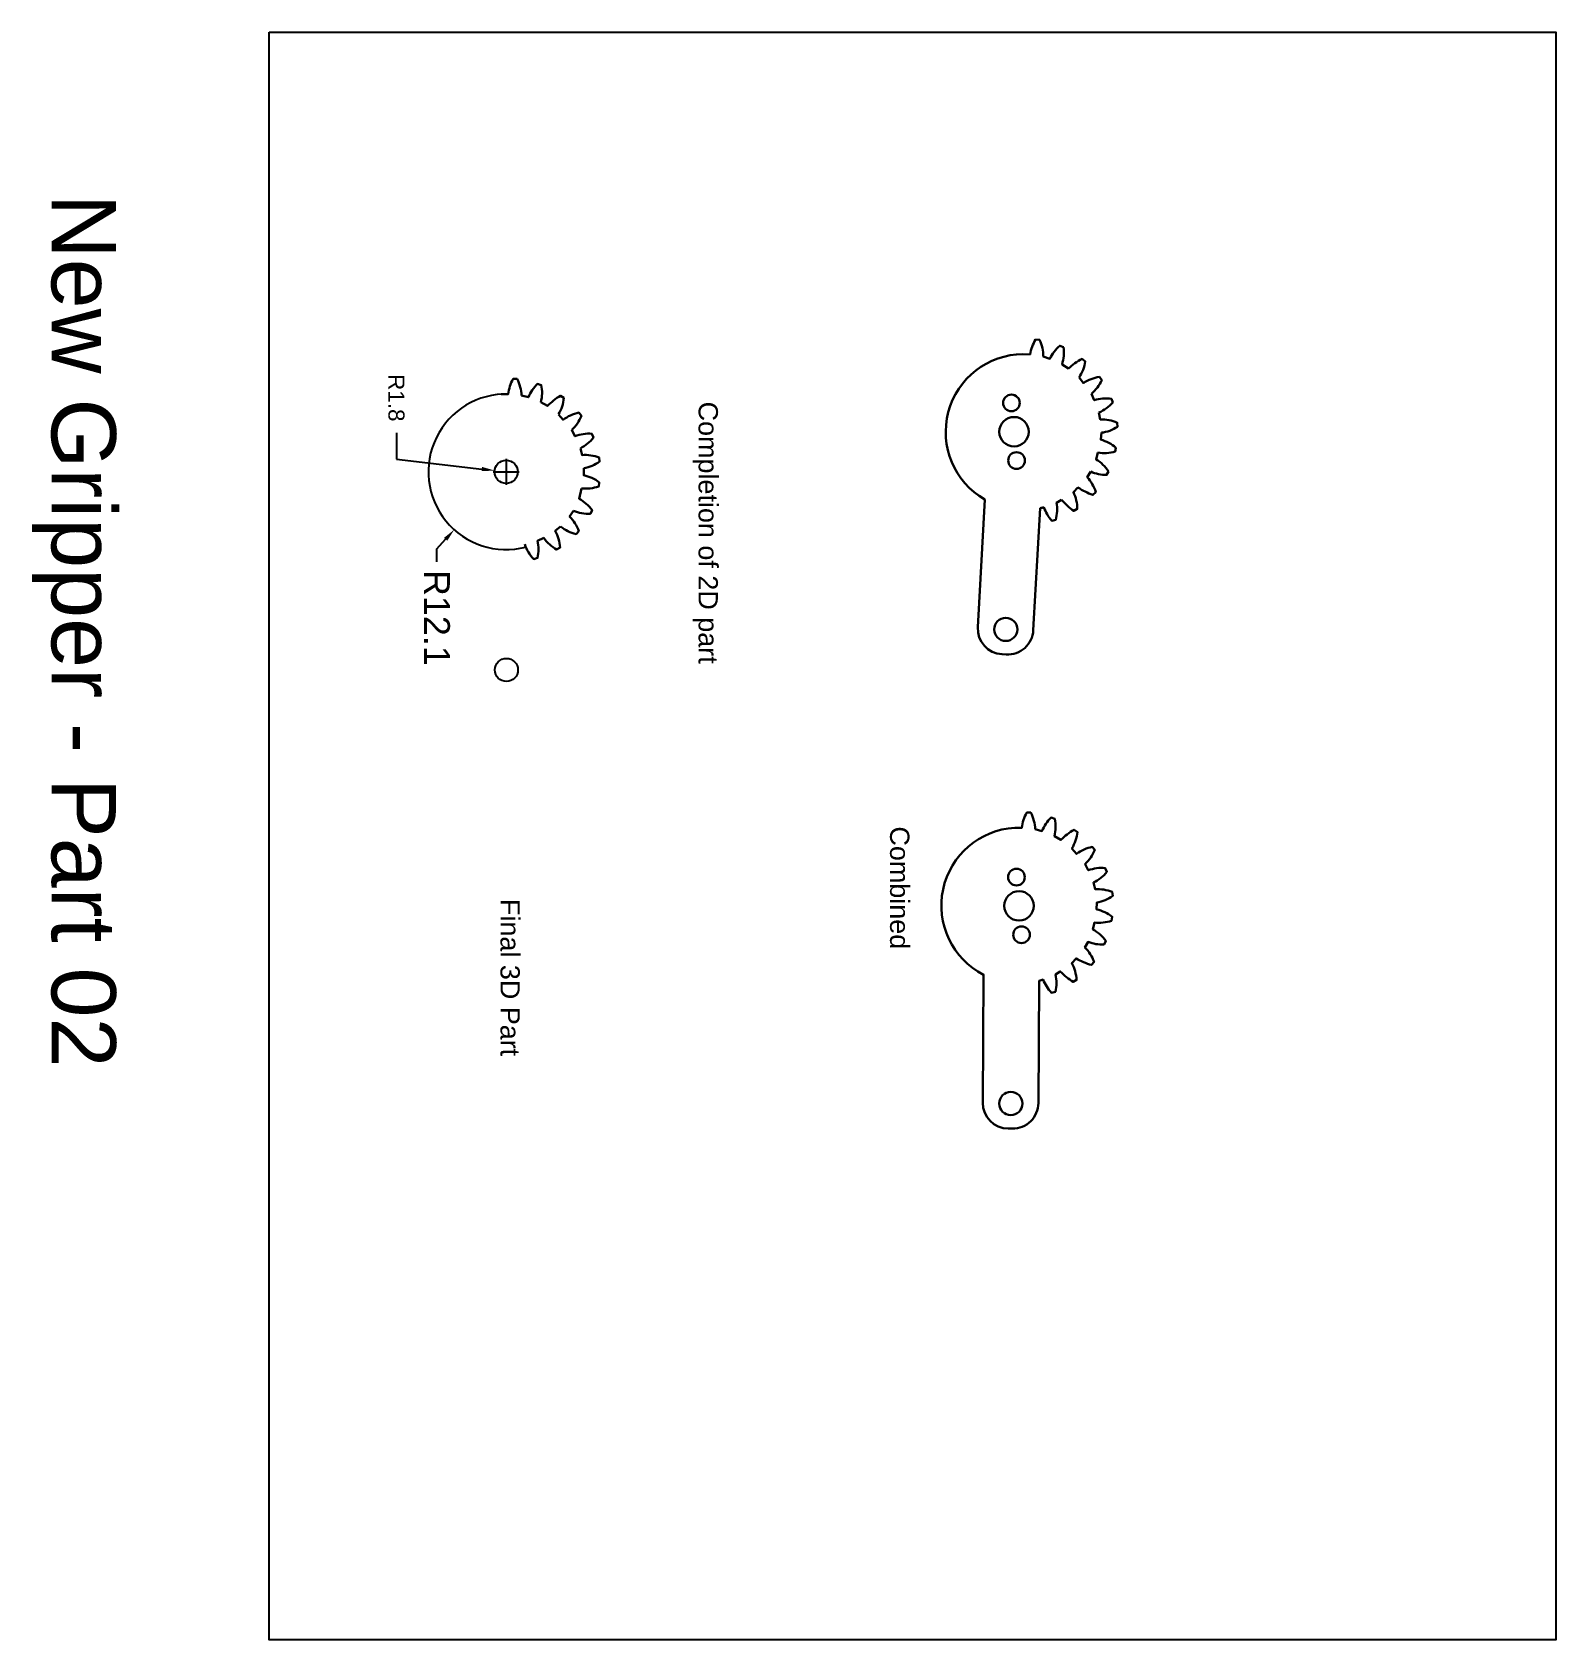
# Model space of a CAD drawing. Header units: millimetres. Extents: x -32 to 205, y -288 to -38.
import ezdxf

# ---------------------------------------------------------------- set-up
doc = ezdxf.new("R2010")
doc.units = ezdxf.units.MM
doc.header["$MEASUREMENT"] = 0
doc.layers.get('0').update_dxf_attribs({"color": 6})
doc.layers.add('Grip_01', color=6, linetype='Continuous')
doc.styles.get("Standard").update_dxf_attribs({"font": 'arial.ttf'})
doc.dimstyles.get("Standard").update_dxf_attribs({"dimtxt": 4, "dimasz": 2, "dimexe": 2, "dimexo": 1, "dimgap": 2, "dimtad": 0, "dimtih": 1, "dimtoh": 1, "dimdec": 1, "dimzin": 0, "dimdsep": 46, "dimtxsty": 'Standard', "dimcen": 2, "dimadec": 0, "dimazin": 0, "dimtfac": 1, "dimtdec": 1, "dimtofl": 0, "dimtmove": 0, "dimatfit": 3, "dimfxl": 1, "dimtolj": 1, "dimtzin": 0, "dimarcsym": 0})

# ---------------------------------------------------------------- blocks, each defined once
blk = doc.blocks.new('*D3')
at = {"layer": 'Defpoints', "color": 0}
for p in [(40.04, -106.11), (41.83, -106.31)]:
    blk.add_point(p, dxfattribs=at)
at = {"layer": 'Grip_01', "color": 0, "lineweight": -2, "transparency": 16777216}
for p, q in [((24.76, -100.27), (24.76, -104.35)), ((24.76, -104.35), (38.05, -105.88)), ((41.83, -104.31), (41.83, -108.31)), ((39.83, -106.31), (43.83, -106.31))]:
    blk.add_line(p, q, dxfattribs=at)
at = {"layer": 'Grip_01', "color": 0, "transparency": 16777216}
blk.add_solid([(38.09, -105.55), (38.02, -106.21), (40.04, -106.11)], dxfattribs=at)
at = {"layer": 'Grip_01', "color": 0, "transparency": 16777216, "insert": (24.76, -94.8), "char_height": 2.5, "attachment_point": 5, "rotation": 270}
blk.add_mtext('\\A1;R1.8', dxfattribs=at)
blk = doc.blocks.new('*D4')
at = {"layer": 'Defpoints', "color": 0}
for p in [(41.83, -106.31), (33.76, -115.31)]:
    blk.add_point(p, dxfattribs=at)
at = {"layer": 'Grip_01', "color": 0, "lineweight": -2, "transparency": 16777216}
for p, q in [((41.83, -104.31), (41.83, -108.31)), ((39.83, -106.31), (43.83, -106.31)), ((31.08, -118.29), (32.42, -116.8)), ((31.08, -120.29), (31.08, -118.29))]:
    blk.add_line(p, q, dxfattribs=at)
at = {"layer": 'Grip_01', "color": 0, "transparency": 16777216}
blk.add_solid([(32.67, -117.03), (32.17, -116.58), (33.76, -115.31)], dxfattribs=at)
at = {"layer": 'Grip_01', "color": 0, "transparency": 16777216, "insert": (31.08, -129.02), "char_height": 4, "attachment_point": 5, "rotation": 270}
blk.add_mtext('\\A1;R12.1', dxfattribs=at)

msp = doc.modelspace()

# ---------------------------------------------------------------- linework, layer by layer
msp.add_lwpolyline([(4.98, -37.94), (204.98, -37.94), (204.98, -287.94), (204.98, -287.94), (4.98, -287.94)], close=True)
at = {"layer": 'Grip_01', "lineweight": 30}
for points in [[(125.3, -88.4, 0.1105), (124.75, -85.78), (124.13, -85.74, 0.104432), (123.26, -88.05), (122.16, -88.01)], [(128.23, -89.6, 0.113089), (128.45, -86.93), (127.87, -86.71, 0.101679), (126.35, -88.73), (125.3, -88.4)], [(130.88, -91.63, 0.113089), (131.84, -89.14), (131.34, -88.76, 0.066849), (129.23, -90.23), (128.23, -89.6)], [(44.21, -94.46, 0.113089), (43.53, -91.87), (42.91, -91.86, 0.104432), (42.16, -94.22), (41.07, -94.24)], [(132.79, -94.17, 0.113089), (134.41, -92.05), (134.04, -91.55, 0.113089), (131.55, -92.52), (130.88, -91.63)], [(47.22, -95.49, 0.113089), (47.29, -92.81), (46.69, -92.63, 0.101679), (45.29, -94.72), (44.22, -94.46)], [(49.97, -97.37, 0.113089), (50.79, -94.83), (50.27, -94.48, 0.066849), (48.25, -96.06), (47.22, -95.49)], [(133.96, -97.1, 0.113089), (136.12, -95.52), (135.9, -94.94, 0.113089), (133.24, -95.17), (132.79, -94.17)], [(52.02, -99.8, 0.113089), (53.53, -97.59), (53.12, -97.11, 0.113089), (50.69, -98.22), (49.99, -97.38)], [(134.34, -100.22, 0.113089), (136.85, -99.32), (136.81, -98.69, 0.113089), (134.18, -98.16), (133.96, -97.1)], [(53.36, -102.66, 0.113089), (55.42, -100.96), (55.17, -100.39, 0.113089), (52.52, -100.77), (52.02, -99.8)], [(133.81, -103.33, 0.113089), (136.48, -103.17), (136.61, -102.56, 0.113089), (134.25, -101.31), (134.34, -100.22)], [(53.9, -105.76, 0.113089), (56.36, -104.71), (56.28, -104.09, 0.113089), (53.64, -103.71), (53.36, -102.66)], [(132.69, -106.28, 0.104088), (135.15, -106.8), (135.44, -106.25, 0.113089), (133.53, -104.39), (133.81, -103.33)], [(53.56, -108.89, 0.113089), (56.21, -108.58), (56.31, -107.96, 0.113089), (53.88, -106.84), (53.9, -105.76)], [(130.71, -108.75, 0.06321), (133.02, -109.89), (133.46, -109.45, 0.113089), (132.15, -107.12), (132.69, -106.28)], [(52.29, -112.38, 0.113089), (54.92, -112.83), (55.19, -112.26, 0.113089), (53.17, -110.51), (53.56, -108.89)], [(128.15, -110.66, 0.056073), (130.06, -112.39), (130.6, -112.09, 0.113089), (130, -109.49), (130.71, -108.75)], [(50.3, -114.82, 0.113089), (52.7, -115.99), (53.12, -115.53, 0.113089), (51.68, -113.27), (52.29, -112.38)], [(124.82, -111.95), (123.76, -130.95, -0.414214), (119.55, -134.72), (118.91, -134.69, -0.41372), (115.14, -130.48), (116.22, -110.61)], [(125.42, -111.81, 0.092498), (126.63, -113.92), (127.24, -113.78, 0.113089), (127.39, -111.11), (128.15, -110.66)], [(47.71, -116.6, 0.113089), (49.68, -118.41), (50.21, -118.08, 0.113089), (49.47, -115.51), (50.3, -114.82)], [(44.72, -117.58, 0.113089), (46.11, -119.87), (46.71, -119.7, 0.113089), (46.71, -117.03), (47.71, -116.6)]]:
    msp.add_lwpolyline(points, format="xyb", dxfattribs=at)
msp.add_lwpolyline([(124.05, -161.9), (125.11, -162.18, -0.101679), (126.53, -160.09), (127.13, -160.28, -0.113089), (127.04, -162.95), (128.06, -163.54, -0.066849), (130.1, -161.97), (130.61, -162.32, -0.113089), (129.77, -164.86), (130.49, -165.72, -0.113089), (132.93, -164.63), (133.33, -165.11, -0.113089), (131.8, -167.31), (132.3, -168.28, -0.113089), (134.95, -167.92), (135.2, -168.5, -0.113089), (133.12, -170.18), (133.39, -171.23, -0.113089), (136.03, -171.63), (136.11, -172.25, -0.113089), (133.64, -173.28), (133.61, -174.36, -0.113089), (136.03, -175.5), (135.93, -176.11, -0.113089), (133.27, -176.4), (133.03, -177.48, -0.113089), (135.04, -179.25), (134.76, -179.81, -0.104088), (132.29, -179.41), (131.78, -180.27, -0.113089), (133.21, -182.53), (132.79, -183, -0.06321), (130.42, -181.97), (129.75, -182.74, -0.113089), (130.48, -185.31), (129.95, -185.64, -0.056073), (127.96, -184), (127.22, -184.49, -0.113089), (127.2, -187.16), (126.59, -187.32, -0.092498), (125.29, -185.27, -0.01273), (124.7, -185.45), (124.55, -204.48, -0.414214), (120.52, -208.44), (119.88, -208.44, -0.41372), (115.92, -204.41), (116.04, -184.52, -0.764169), (120.89, -161.66), (121.99, -161.65, -0.104432), (122.75, -159.3), (123.38, -159.31, -0.1105)], format="xyb", close=True, dxfattribs=at)
for centre, radius in [((120.36, -95.6), 1.3), ((120.77, -100.08), 2.29), ((121.16, -104.56), 1.3), ((119.49, -130.81), 1.8), ((121.14, -169.33), 1.3), ((121.55, -173.81), 2.29), ((121.94, -178.29), 1.3), ((120.27, -204.54), 1.8)]:
    msp.add_circle(centre, radius, dxfattribs=at)
at = {"layer": 'Grip_01'}
for centre in [(41.83, -106.31), (41.87, -137.12)]:
    msp.add_circle(centre, 1.8, dxfattribs=at)
at = {"layer": 'Grip_01', "lineweight": 30}
for start, end in [(90.4938, 240.0375), (282.2041, 285.1214)]:
    msp.add_arc((122.26, -100.12), 12.11, start, end, dxfattribs=at)
at = {"layer": 'Grip_01'}
msp.add_arc((41.83, -106.31), 12.09, 88.4114, 284.6258, dxfattribs=at)

# ---------------------------------------------------------------- texts
at = {"color": 1}
msp.add_text('New Gripper - Part 02', height=10, rotation=270, dxfattribs=at).set_placement((-28.83, -63.08))
at = {"layer": 'Grip_01'}
for s, p in [('Completion of 2D part', (71.74, -95.39)), ('Combined', (101.5, -161.45)), ('Final 3D Part', (40.95, -172.73))]:
    msp.add_text(s, height=3, rotation=270, dxfattribs=at).set_placement(p)

# ---------------------------------------------------------------- dimensions: what is measured, and where the dimension line sits
dim = msp.add_radius_dim(center=(41.83, -106.31), mpoint=(40.04, -106.11), dimstyle='Standard', override={"dimtxt": 2.5}, dxfattribs=at)
dim.commit()
dim.dimension.update_dxf_attribs({"geometry": '*D3', "text_midpoint": (24.76, -94.8), "dimtype": 164})
dim = msp.add_radius_dim(center=(41.83, -106.31), mpoint=(33.76, -115.31), dimstyle='Standard', dxfattribs=at)
dim.commit()
dim.dimension.update_dxf_attribs({"geometry": '*D4', "text_midpoint": (31.08, -129.02)})

doc.saveas('drawing.dxf')
